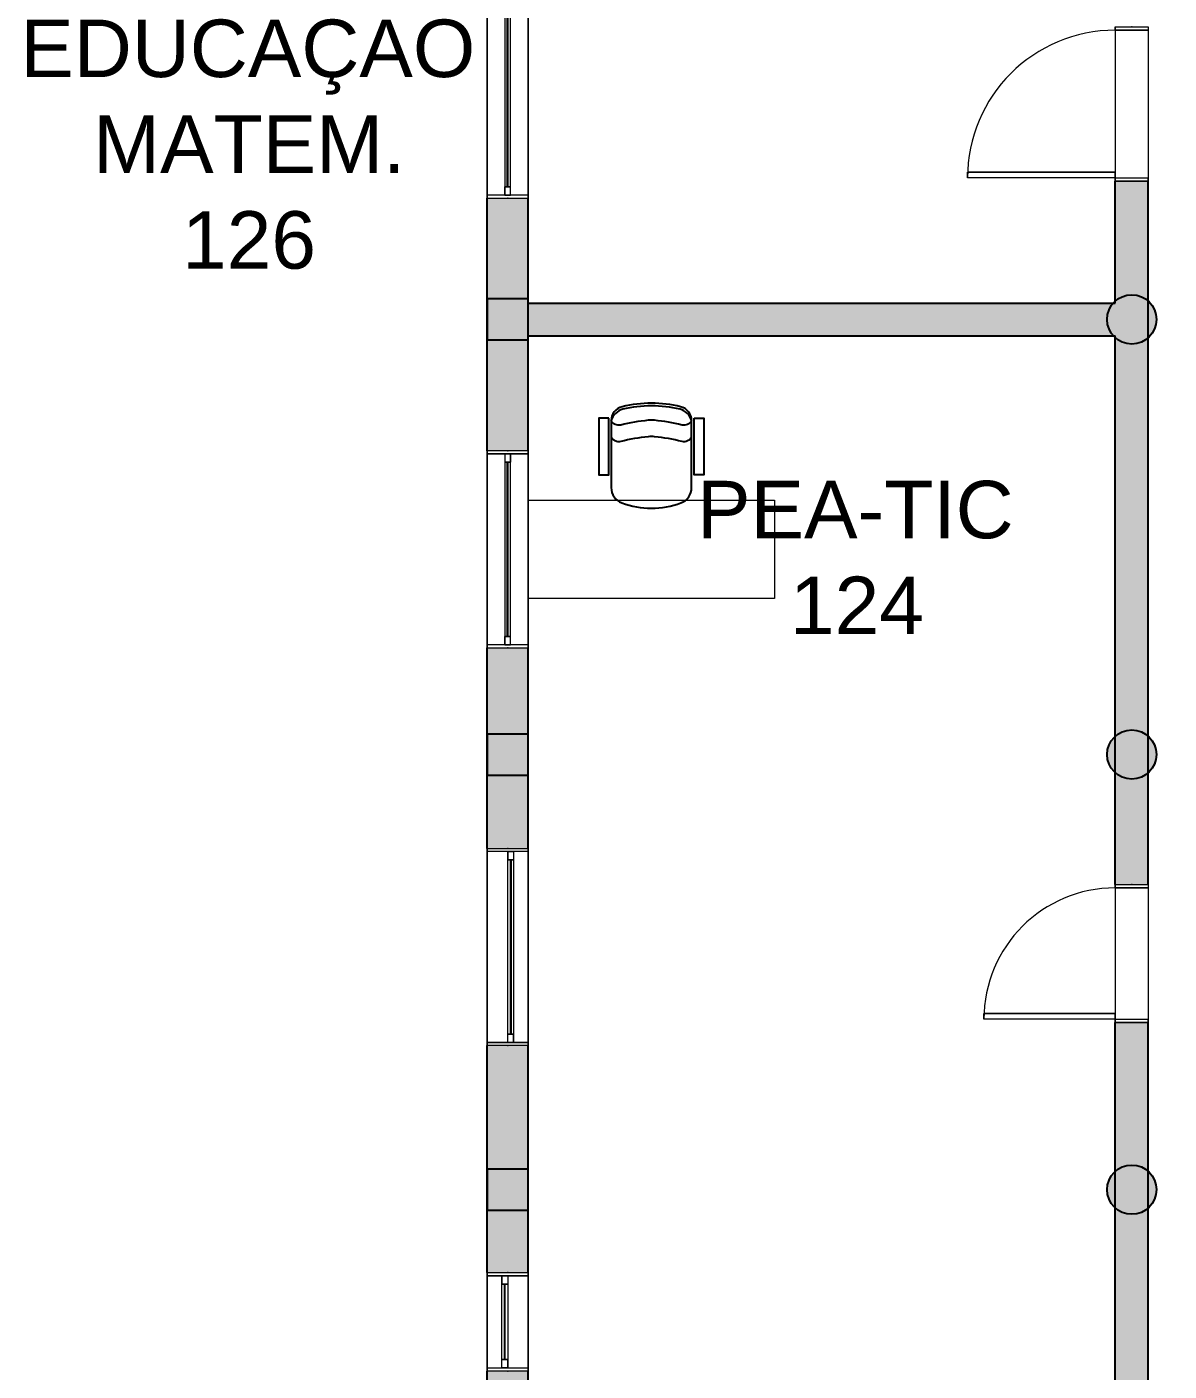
# Model space of a CAD drawing. Header units: metres. Extents: x 512 to 829, y -209 to 245.
# Drawn here: x 681.45 to 688.4, y -95.08 to -86.89 of the extents above; entities that cross this region are included whole.
import ezdxf

# ---------------------------------------------------------------- set-up
doc = ezdxf.new("R2010")
doc.units = ezdxf.units.M
doc.header["$LTSCALE"] = 0.508
doc.set_wipeout_variables(frame=1)
doc.header["$PDSIZE"] = -2
for name, color, linetype, lineweight in [('AMB-NOVOS', 10, 'Continuous', 15), ('None', 7, 'Continuous', 5), ('NãoImprimir', 7, 'Continuous', 5), ('Peitoris', 2, 'Continuous', 5), ('Telhado-Princ', 7, 'Continuous', 5)]:
    doc.layers.add(name, color=color, linetype=linetype, lineweight=lineweight)
doc.layers.add('ARQ-MOB', color=250, linetype='Continuous')
doc.layers.add('ARQ-MOB-CAD', color=250, linetype='Continuous')

# ---------------------------------------------------------------- blocks, each defined once
blk = doc.blocks.new('Grupo-6429')
at = {"layer": 'None', "color": 7, "linetype": 'Continuous', "lineweight": 5}
for p, q in [((-0.42, 0.1), (-0.42, -0.1)), ((0.42, 0.1), (0.42, -0.1))]:
    blk.add_line(p, q, dxfattribs=at)
blk = doc.blocks.new('Grupo-6430')
at = {"layer": 'None', "color": 7, "linetype": 'Continuous', "lineweight": 5}
for points in [[(-0.42, 0.1), (-0.4, 0.1), (-0.4, -0.1), (-0.42, -0.1)], [(0.4, 0.1), (0.42, 0.1), (0.42, -0.1), (0.4, -0.1)]]:
    blk.add_lwpolyline(points, close=True, dxfattribs=at)
blk = doc.blocks.new('Grupo-6431')
at = {"layer": 'None', "color": 7, "linetype": 'Continuous', "lineweight": 5}
for p, q in [((-0.42, 0.1), (-0.4, 0.1)), ((-0.4, 0.1), (-0.4, -0.1)), ((0.42, 0.1), (0.4, 0.1)), ((0.4, 0.1), (0.4, -0.1)), ((-0.42, -0.1), (-0.4, -0.1)), ((0.42, -0.1), (0.4, -0.1))]:
    blk.add_line(p, q, dxfattribs=at)
at = {"layer": 'None', "color": 7}
for name in ['Grupo-6429', 'Grupo-6430']:
    blk.add_blockref(name, (0, 0), dxfattribs=at)
blk = doc.blocks.new('Grupo-6432')
at = {"layer": 'None', "color": 7, "linetype": 'Continuous', "lineweight": 5}
blk.add_arc((-0.4, 0.1), 0.8, 0, 90, dxfattribs=at)
blk = doc.blocks.new('Grupo-6433')
at = {"layer": 'None', "color": 7, "linetype": 'Continuous', "lineweight": 5}
blk.add_lwpolyline([(-0.4, 0.1), (-0.4, 0.9), (-0.365, 0.9), (-0.365, 0.1)], close=True, dxfattribs=at)
blk = doc.blocks.new('Grupo-6434')
at = {"layer": 'None', "color": 7, "linetype": 'Continuous', "lineweight": 5}
for p, q in [((-0.4, 0.1), (-0.4, 0.9)), ((-0.4, 0.9), (-0.365, 0.9)), ((-0.365, 0.1), (-0.365, 0.9)), ((-0.4, 0.1), (-0.365, 0.1))]:
    blk.add_line(p, q, dxfattribs=at)
at = {"layer": 'None', "color": 7}
blk.add_blockref('Grupo-6433', (0, 0), dxfattribs=at)
blk = doc.blocks.new('Grupo-6435')
at = {"layer": 'Peitoris', "color": 7}
blk.add_blockref('Grupo-6434', (0, 0), dxfattribs=at)
blk = doc.blocks.new('Grupo-6436')
at = {"layer": 'None', "color": 7, "linetype": 'Continuous', "lineweight": 5}
for p, q in [((0.42, 0.1), (-0.42, 0.1)), ((0.42, -0.1), (-0.42, -0.1))]:
    blk.add_line(p, q, dxfattribs=at)
blk = doc.blocks.new('Door (2D)-251')
at = {"layer": 'NãoImprimir', "color": 7, "linetype": 'Continuous', "lineweight": 5}
for p in [(-0.42, 0), (0.42, 0)]:
    blk.add_point(p, dxfattribs=at)
at = {"layer": 'None', "color": 7}
for name in ['Grupo-6435', 'Grupo-6431']:
    blk.add_blockref(name, (0, 0), dxfattribs=at)
at = {"layer": 'Peitoris', "color": 7}
blk.add_blockref('Grupo-6432', (0, 0), dxfattribs=at)
at = {"layer": 'Telhado-Princ', "color": 7}
blk.add_blockref('Grupo-6436', (0, 0), dxfattribs=at)
blk = doc.blocks.new('Grupo-6453')
at = {"layer": 'None', "color": 7, "linetype": 'Continuous', "lineweight": 5}
for p, q in [((-0.47, 0.1), (-0.47, -0.1)), ((0.47, 0.1), (0.47, -0.1))]:
    blk.add_line(p, q, dxfattribs=at)
blk = doc.blocks.new('Grupo-6454')
at = {"layer": 'None', "color": 7, "linetype": 'Continuous', "lineweight": 5}
for points in [[(-0.47, 0.1), (-0.45, 0.1), (-0.45, -0.1), (-0.47, -0.1)], [(0.45, 0.1), (0.47, 0.1), (0.47, -0.1), (0.45, -0.1)]]:
    blk.add_lwpolyline(points, close=True, dxfattribs=at)
blk = doc.blocks.new('Grupo-6455')
at = {"layer": 'None', "color": 7, "linetype": 'Continuous', "lineweight": 5}
for p, q in [((-0.47, 0.1), (-0.45, 0.1)), ((-0.45, 0.1), (-0.45, -0.1)), ((0.47, 0.1), (0.45, 0.1)), ((0.45, 0.1), (0.45, -0.1)), ((-0.47, -0.1), (-0.45, -0.1)), ((0.47, -0.1), (0.45, -0.1))]:
    blk.add_line(p, q, dxfattribs=at)
at = {"layer": 'None', "color": 7}
for name in ['Grupo-6453', 'Grupo-6454']:
    blk.add_blockref(name, (0, 0), dxfattribs=at)
blk = doc.blocks.new('Grupo-6456')
at = {"layer": 'None', "color": 7, "linetype": 'Continuous', "lineweight": 5}
blk.add_arc((-0.45, 0.1), 0.9, 0, 90, dxfattribs=at)
blk = doc.blocks.new('Grupo-6457')
at = {"layer": 'None', "color": 7, "linetype": 'Continuous', "lineweight": 5}
blk.add_lwpolyline([(-0.45, 0.1), (-0.45, 1), (-0.415, 1), (-0.415, 0.1)], close=True, dxfattribs=at)
blk = doc.blocks.new('Grupo-6458')
at = {"layer": 'None', "color": 7, "linetype": 'Continuous', "lineweight": 5}
for p, q in [((-0.45, 0.1), (-0.45, 1)), ((-0.45, 1), (-0.415, 1)), ((-0.415, 0.1), (-0.415, 1)), ((-0.45, 0.1), (-0.415, 0.1))]:
    blk.add_line(p, q, dxfattribs=at)
at = {"layer": 'None', "color": 7}
blk.add_blockref('Grupo-6457', (0, 0), dxfattribs=at)
blk = doc.blocks.new('Grupo-6459')
at = {"layer": 'Peitoris', "color": 7}
blk.add_blockref('Grupo-6458', (0, 0), dxfattribs=at)
blk = doc.blocks.new('Grupo-6460')
at = {"layer": 'None', "color": 7, "linetype": 'Continuous', "lineweight": 5}
for p, q in [((0.47, 0.1), (-0.47, 0.1)), ((0.47, -0.1), (-0.47, -0.1))]:
    blk.add_line(p, q, dxfattribs=at)
blk = doc.blocks.new('Door (2D)-254')
at = {"layer": 'NãoImprimir', "color": 7, "linetype": 'Continuous', "lineweight": 5}
for p in [(-0.47, 0), (0.47, 0)]:
    blk.add_point(p, dxfattribs=at)
at = {"layer": 'None', "color": 7}
for name in ['Grupo-6459', 'Grupo-6455']:
    blk.add_blockref(name, (0, 0), dxfattribs=at)
at = {"layer": 'Peitoris', "color": 7}
blk.add_blockref('Grupo-6456', (0, 0), dxfattribs=at)
at = {"layer": 'Telhado-Princ', "color": 7}
blk.add_blockref('Grupo-6460', (0, 0), dxfattribs=at)
blk = doc.blocks.new('Grupo-6605')
at = {"layer": 'None', "color": 7, "linetype": 'Continuous', "lineweight": 5}
for points in [[(-0.3, 0.125), (-0.28095, 0.125), (-0.28095, -0.125), (-0.3, -0.125)], [(0.28095, 0.125), (0.3, 0.125), (0.3, -0.125), (0.28095, -0.125)]]:
    blk.add_lwpolyline(points, close=True, dxfattribs=at)
blk = doc.blocks.new('Grupo-6606')
at = {"layer": 'None', "color": 7, "linetype": 'Continuous', "lineweight": 5}
for p, q in [((-0.3, 0.125), (-0.28095, 0.125)), ((-0.28095, 0.125), (-0.28095, -0.125)), ((0.3, 0.125), (0.28095, 0.125)), ((0.28095, 0.125), (0.28095, -0.125)), ((-0.3, -0.125), (-0.28095, -0.125)), ((0.3, -0.125), (0.28095, -0.125))]:
    blk.add_line(p, q, dxfattribs=at)
at = {"layer": 'None', "color": 7}
blk.add_blockref('Grupo-6605', (0, 0), dxfattribs=at)
blk = doc.blocks.new('Grupo-6607')
at = {"layer": 'None', "color": 7, "linetype": 'Continuous', "lineweight": 5}
for p, q in [((-0.28095, 0.034925), (-0.28095, 0)), ((0.28095, 0.034925), (0.28095, 0))]:
    blk.add_line(p, q, dxfattribs=at)
blk = doc.blocks.new('Grupo-6608')
at = {"layer": 'None', "color": 7, "linetype": 'Continuous', "lineweight": 5}
for points in [[(-0.28095, 0.034925), (-0.23015, 0.034925), (-0.23015, 0), (-0.28095, 0)], [(0.23015, 0.034925), (0.28095, 0.034925), (0.28095, 0), (0.23015, 0)]]:
    blk.add_lwpolyline(points, close=True, dxfattribs=at)
blk = doc.blocks.new('Grupo-6609')
at = {"layer": 'None', "color": 7, "linetype": 'Continuous', "lineweight": 5}
for p, q in [((-0.28095, 0.034925), (-0.23015, 0.034925)), ((-0.28095, 0), (-0.23015, 0)), ((-0.23015, 0.034925), (-0.23015, 0)), ((0.28095, 0.034925), (0.23015, 0.034925)), ((0.23015, 0.034925), (0.23015, 0)), ((0.28095, 0), (0.23015, 0))]:
    blk.add_line(p, q, dxfattribs=at)
blk.add_lwpolyline([(-0.23015, 0.034925), (0.23015, 0.034925), (0.23015, 0), (-0.23015, 0)], close=True, dxfattribs=at)
at = {"layer": 'None', "color": 7}
for name in ['Grupo-6607', 'Grupo-6608']:
    blk.add_blockref(name, (0, 0), dxfattribs=at)
blk = doc.blocks.new('Grupo-6611')
at = {"layer": 'None', "color": 7, "linetype": 'Continuous', "lineweight": 25}
for p, q in [((-0.2301, 0.0181), (0.2301, 0.0181)), ((-0.2301, 0.0168), (0.2301, 0.0168))]:
    blk.add_line(p, q, dxfattribs=at)
blk = doc.blocks.new('Grupo-6612')
at = {"layer": 'None', "color": 7, "linetype": 'Continuous', "lineweight": 20}
for p, q in [((0.3, 0.125), (-0.3, 0.125)), ((0.3, -0.125), (-0.3, -0.125))]:
    blk.add_line(p, q, dxfattribs=at)
blk = doc.blocks.new('Window (2D)-516')
at = {"color": 7, "linetype": 'Continuous', "lineweight": 5}
blk.add_wipeout([(-0.3, 0.125), (0.3, 0.125), (0.3, -0.125), (-0.3, -0.125)], dxfattribs=at).dxf.layer = 'None'
at = {"layer": 'None', "color": 7, "linetype": 'Continuous', "lineweight": 5}
for p, q in [((-0.3, 0.125), (0.3, 0.125)), ((-0.3, -0.125), (0.3, -0.125))]:
    blk.add_line(p, q, dxfattribs=at)
at = {"layer": 'NãoImprimir', "linetype": 'Continuous'}
for p in [(-0.3, 0), (0.3, 0)]:
    blk.add_point(p, dxfattribs=at)
at = {"layer": 'None', "color": 7}
blk.add_blockref('Grupo-6606', (0, 0), dxfattribs=at)
at = {"layer": 'Peitoris'}
for name in ['Grupo-6609', 'Grupo-6611']:
    blk.add_blockref(name, (0, 0), dxfattribs=at)
at = {"layer": 'Telhado-Princ'}
blk.add_blockref('Grupo-6612', (0, 0), dxfattribs=at)
blk = doc.blocks.new('Grupo-6613')
at = {"layer": 'None', "color": 7, "linetype": 'Continuous', "lineweight": 5}
for points in [[(-0.6, 0.125), (-0.58095, 0.125), (-0.58095, -0.125), (-0.6, -0.125)], [(0.58095, 0.125), (0.6, 0.125), (0.6, -0.125), (0.58095, -0.125)]]:
    blk.add_lwpolyline(points, close=True, dxfattribs=at)
blk = doc.blocks.new('Grupo-6614')
at = {"layer": 'None', "color": 7, "linetype": 'Continuous', "lineweight": 5}
for p, q in [((-0.6, 0.125), (-0.58095, 0.125)), ((-0.58095, 0.125), (-0.58095, -0.125)), ((0.6, 0.125), (0.58095, 0.125)), ((0.58095, 0.125), (0.58095, -0.125)), ((-0.6, -0.125), (-0.58095, -0.125)), ((0.6, -0.125), (0.58095, -0.125))]:
    blk.add_line(p, q, dxfattribs=at)
at = {"layer": 'None', "color": 7}
blk.add_blockref('Grupo-6613', (0, 0), dxfattribs=at)
blk = doc.blocks.new('Grupo-6615')
at = {"layer": 'None', "color": 7, "linetype": 'Continuous', "lineweight": 5}
for p, q in [((-0.58095, 0.034925), (-0.58095, 0)), ((0.58095, 0.034925), (0.58095, 0))]:
    blk.add_line(p, q, dxfattribs=at)
blk = doc.blocks.new('Grupo-6616')
at = {"layer": 'None', "color": 7, "linetype": 'Continuous', "lineweight": 5}
for points in [[(-0.58095, 0.034925), (-0.53015, 0.034925), (-0.53015, 0), (-0.58095, 0)], [(0.53015, 0.034925), (0.58095, 0.034925), (0.58095, 0), (0.53015, 0)]]:
    blk.add_lwpolyline(points, close=True, dxfattribs=at)
blk = doc.blocks.new('Grupo-6617')
at = {"layer": 'None', "color": 7, "linetype": 'Continuous', "lineweight": 5}
for p, q in [((-0.58095, 0.034925), (-0.53015, 0.034925)), ((-0.58095, 0), (-0.53015, 0)), ((-0.53015, 0.034925), (-0.53015, 0)), ((0.58095, 0.034925), (0.53015, 0.034925)), ((0.53015, 0.034925), (0.53015, 0)), ((0.58095, 0), (0.53015, 0))]:
    blk.add_line(p, q, dxfattribs=at)
blk.add_lwpolyline([(-0.53015, 0.034925), (0.53015, 0.034925), (0.53015, 0), (-0.53015, 0)], close=True, dxfattribs=at)
at = {"layer": 'None', "color": 7}
for name in ['Grupo-6615', 'Grupo-6616']:
    blk.add_blockref(name, (0, 0), dxfattribs=at)
blk = doc.blocks.new('Grupo-6619')
at = {"layer": 'None', "color": 7, "linetype": 'Continuous', "lineweight": 25}
for p, q in [((-0.5302, 0.0181), (0.5302, 0.0181)), ((-0.5302, 0.0168), (0.5302, 0.0168))]:
    blk.add_line(p, q, dxfattribs=at)
blk = doc.blocks.new('Grupo-6620')
at = {"layer": 'None', "color": 7, "linetype": 'Continuous', "lineweight": 20}
for p, q in [((0.6, 0.125), (-0.6, 0.125)), ((0.6, -0.125), (-0.6, -0.125))]:
    blk.add_line(p, q, dxfattribs=at)
blk = doc.blocks.new('Window (2D)-517')
at = {"color": 7, "linetype": 'Continuous', "lineweight": 5}
blk.add_wipeout([(-0.6, 0.125), (0.6, 0.125), (0.6, -0.125), (-0.6, -0.125)], dxfattribs=at).dxf.layer = 'None'
at = {"layer": 'None', "color": 7, "linetype": 'Continuous', "lineweight": 5}
for p, q in [((-0.6, 0.125), (0.6, 0.125)), ((-0.6, -0.125), (0.6, -0.125))]:
    blk.add_line(p, q, dxfattribs=at)
at = {"layer": 'NãoImprimir', "linetype": 'Continuous'}
for p in [(-0.6, 0), (0.6, 0)]:
    blk.add_point(p, dxfattribs=at)
at = {"layer": 'None', "color": 7}
blk.add_blockref('Grupo-6614', (0, 0), dxfattribs=at)
at = {"layer": 'Peitoris'}
for name in ['Grupo-6617', 'Grupo-6619']:
    blk.add_blockref(name, (0, 0), dxfattribs=at)
at = {"layer": 'Telhado-Princ'}
blk.add_blockref('Grupo-6620', (0, 0), dxfattribs=at)
blk = doc.blocks.new('Grupo-6621')
at = {"layer": 'None', "color": 7, "linetype": 'Continuous', "lineweight": 5}
for points in [[(-0.6, 0.125), (-0.58095, 0.125), (-0.58095, -0.125), (-0.6, -0.125)], [(0.58095, 0.125), (0.6, 0.125), (0.6, -0.125), (0.58095, -0.125)]]:
    blk.add_lwpolyline(points, close=True, dxfattribs=at)
blk = doc.blocks.new('Grupo-6622')
at = {"layer": 'None', "color": 7, "linetype": 'Continuous', "lineweight": 5}
for p, q in [((-0.6, 0.125), (-0.58095, 0.125)), ((-0.58095, 0.125), (-0.58095, -0.125)), ((0.6, 0.125), (0.58095, 0.125)), ((0.58095, 0.125), (0.58095, -0.125)), ((-0.6, -0.125), (-0.58095, -0.125)), ((0.6, -0.125), (0.58095, -0.125))]:
    blk.add_line(p, q, dxfattribs=at)
at = {"layer": 'None', "color": 7}
blk.add_blockref('Grupo-6621', (0, 0), dxfattribs=at)
blk = doc.blocks.new('Grupo-6623')
at = {"layer": 'None', "color": 7, "linetype": 'Continuous', "lineweight": 5}
for p, q in [((-0.5809, 0.0175), (-0.5809, -0.0175)), ((0.5809, 0.0175), (0.5809, -0.0175))]:
    blk.add_line(p, q, dxfattribs=at)
blk = doc.blocks.new('Grupo-6624')
at = {"layer": 'None', "color": 7, "linetype": 'Continuous', "lineweight": 5}
for points in [[(-0.5809, 0.0175), (-0.5302, 0.0175), (-0.5302, -0.0175), (-0.5809, -0.0175)], [(0.5302, 0.0175), (0.5809, 0.0175), (0.5809, -0.0175), (0.5302, -0.0175)]]:
    blk.add_lwpolyline(points, close=True, dxfattribs=at)
blk = doc.blocks.new('Grupo-6625')
at = {"layer": 'None', "color": 7, "linetype": 'Continuous', "lineweight": 5}
for p, q in [((-0.5809, 0.0175), (-0.5302, 0.0175)), ((-0.5302, 0.0175), (-0.5302, -0.0175)), ((0.5809, 0.0175), (0.5302, 0.0175)), ((0.5302, 0.0175), (0.5302, -0.0175)), ((-0.5809, -0.0175), (-0.5302, -0.0175)), ((0.5809, -0.0175), (0.5302, -0.0175))]:
    blk.add_line(p, q, dxfattribs=at)
blk.add_lwpolyline([(-0.5302, 0.0175), (0.5302, 0.0175), (0.5302, -0.0175), (-0.5302, -0.0175)], close=True, dxfattribs=at)
at = {"layer": 'None', "color": 7}
for name in ['Grupo-6623', 'Grupo-6624']:
    blk.add_blockref(name, (0, 0), dxfattribs=at)
blk = doc.blocks.new('Grupo-6627')
at = {"layer": 'None', "color": 7, "linetype": 'Continuous', "lineweight": 25}
for p, q in [((-0.53015, 0.000635), (0.53015, 0.000635)), ((-0.53015, -0.000635), (0.53015, -0.000635))]:
    blk.add_line(p, q, dxfattribs=at)
blk = doc.blocks.new('Grupo-6628')
at = {"layer": 'None', "color": 7, "linetype": 'Continuous', "lineweight": 20}
for p, q in [((0.6, 0.125), (-0.6, 0.125)), ((0.6, -0.125), (-0.6, -0.125))]:
    blk.add_line(p, q, dxfattribs=at)
blk = doc.blocks.new('Window (2D)-518')
at = {"color": 7, "linetype": 'Continuous', "lineweight": 5}
blk.add_wipeout([(-0.6, 0.125), (0.6, 0.125), (0.6, -0.125), (-0.6, -0.125)], dxfattribs=at).dxf.layer = 'None'
at = {"layer": 'None', "color": 7, "linetype": 'Continuous', "lineweight": 5}
for p, q in [((-0.6, 0.125), (0.6, 0.125)), ((-0.6, -0.125), (0.6, -0.125))]:
    blk.add_line(p, q, dxfattribs=at)
at = {"layer": 'NãoImprimir', "linetype": 'Continuous'}
for p in [(-0.6, 0), (0.6, 0)]:
    blk.add_point(p, dxfattribs=at)
at = {"layer": 'None', "color": 7}
blk.add_blockref('Grupo-6622', (0, 0), dxfattribs=at)
at = {"layer": 'Peitoris'}
for name in ['Grupo-6625', 'Grupo-6627']:
    blk.add_blockref(name, (0, 0), dxfattribs=at)
at = {"layer": 'Telhado-Princ'}
blk.add_blockref('Grupo-6628', (0, 0), dxfattribs=at)
blk = doc.blocks.new('Grupo-6653')
at = {"layer": 'None', "color": 7, "linetype": 'Continuous', "lineweight": 5}
for points in [[(-0.6, 0.125), (-0.58095, 0.125), (-0.58095, -0.125), (-0.6, -0.125)], [(0.58095, 0.125), (0.6, 0.125), (0.6, -0.125), (0.58095, -0.125)]]:
    blk.add_lwpolyline(points, close=True, dxfattribs=at)
blk = doc.blocks.new('Grupo-6654')
at = {"layer": 'None', "color": 7, "linetype": 'Continuous', "lineweight": 5}
for p, q in [((-0.6, 0.125), (-0.58095, 0.125)), ((-0.58095, 0.125), (-0.58095, -0.125)), ((0.6, 0.125), (0.58095, 0.125)), ((0.58095, 0.125), (0.58095, -0.125)), ((-0.6, -0.125), (-0.58095, -0.125)), ((0.6, -0.125), (0.58095, -0.125))]:
    blk.add_line(p, q, dxfattribs=at)
at = {"layer": 'None', "color": 7}
blk.add_blockref('Grupo-6653', (0, 0), dxfattribs=at)
blk = doc.blocks.new('Grupo-6655')
at = {"layer": 'None', "color": 7, "linetype": 'Continuous', "lineweight": 5}
for p, q in [((-0.5809, 0.0175), (-0.5809, -0.0175)), ((0.5809, 0.0175), (0.5809, -0.0175))]:
    blk.add_line(p, q, dxfattribs=at)
blk = doc.blocks.new('Grupo-6656')
at = {"layer": 'None', "color": 7, "linetype": 'Continuous', "lineweight": 5}
for points in [[(-0.5809, 0.0175), (-0.5302, 0.0175), (-0.5302, -0.0175), (-0.5809, -0.0175)], [(0.5302, 0.0175), (0.5809, 0.0175), (0.5809, -0.0175), (0.5302, -0.0175)]]:
    blk.add_lwpolyline(points, close=True, dxfattribs=at)
blk = doc.blocks.new('Grupo-6657')
at = {"layer": 'None', "color": 7, "linetype": 'Continuous', "lineweight": 5}
for p, q in [((-0.5809, 0.0175), (-0.5302, 0.0175)), ((-0.5302, 0.0175), (-0.5302, -0.0175)), ((0.5809, 0.0175), (0.5302, 0.0175)), ((0.5302, 0.0175), (0.5302, -0.0175)), ((-0.5809, -0.0175), (-0.5302, -0.0175)), ((0.5809, -0.0175), (0.5302, -0.0175))]:
    blk.add_line(p, q, dxfattribs=at)
blk.add_lwpolyline([(-0.5302, 0.0175), (0.5302, 0.0175), (0.5302, -0.0175), (-0.5302, -0.0175)], close=True, dxfattribs=at)
at = {"layer": 'None', "color": 7}
for name in ['Grupo-6655', 'Grupo-6656']:
    blk.add_blockref(name, (0, 0), dxfattribs=at)
blk = doc.blocks.new('Grupo-6659')
at = {"layer": 'None', "color": 7, "linetype": 'Continuous', "lineweight": 25}
for p, q in [((-0.53015, 0.000635), (0.53015, 0.000635)), ((-0.53015, -0.000635), (0.53015, -0.000635))]:
    blk.add_line(p, q, dxfattribs=at)
blk = doc.blocks.new('Grupo-6660')
at = {"layer": 'None', "color": 7, "linetype": 'Continuous', "lineweight": 20}
for p, q in [((0.6, 0.125), (-0.6, 0.125)), ((0.6, -0.125), (-0.6, -0.125))]:
    blk.add_line(p, q, dxfattribs=at)
blk = doc.blocks.new('Window (2D)-522')
at = {"color": 7, "linetype": 'Continuous', "lineweight": 5}
blk.add_wipeout([(-0.6, 0.125), (0.6, 0.125), (0.6, -0.125), (-0.6, -0.125)], dxfattribs=at).dxf.layer = 'None'
at = {"layer": 'None', "color": 7, "linetype": 'Continuous', "lineweight": 5}
for p, q in [((-0.6, 0.125), (0.6, 0.125)), ((-0.6, -0.125), (0.6, -0.125))]:
    blk.add_line(p, q, dxfattribs=at)
at = {"layer": 'NãoImprimir', "linetype": 'Continuous'}
for p in [(-0.6, 0), (0.6, 0)]:
    blk.add_point(p, dxfattribs=at)
at = {"layer": 'None', "color": 7}
blk.add_blockref('Grupo-6654', (0, 0), dxfattribs=at)
at = {"layer": 'Peitoris'}
for name in ['Grupo-6657', 'Grupo-6659']:
    blk.add_blockref(name, (0, 0), dxfattribs=at)
at = {"layer": 'Telhado-Princ'}
blk.add_blockref('Grupo-6660', (0, 0), dxfattribs=at)
blk = doc.blocks.new('Grupo-6785')
at = {"layer": 'None', "linetype": 'Continuous', "lineweight": 0}
for points in [[(-25.2751, 4.7869), (-25.2751, 4.5369), (-25.0251, 4.5369), (-25.0251, 4.7869)], [(-15.5751, 4.7869), (-15.5751, 4.5369), (-15.3251, 4.5369), (-15.3251, 4.7869)]]:
    blk.add_hatch(color=255, dxfattribs=at).paths.add_polyline_path(points)
h = blk.add_hatch(color=255, dxfattribs=at)
edge = h.paths.add_edge_path()
edge.add_arc((-21.3501, 4.6619), 0.15, 0, 360, ccw=False)
h = blk.add_hatch(color=255, dxfattribs=at)
edge = h.paths.add_edge_path()
edge.add_arc((-19.2501, 4.6619), 0.15, 0, 360, ccw=False)
at = {"layer": 'None', "color": 7, "linetype": 'Continuous', "lineweight": 25}
for points in [[(-25.2751, 4.7869), (-25.2751, 4.5369), (-25.0251, 4.5369), (-25.0251, 4.7869)], [(-15.5751, 4.7869), (-15.5751, 4.5369), (-15.3251, 4.5369), (-15.3251, 4.7869)]]:
    blk.add_lwpolyline(points, close=True, dxfattribs=at)
for centre in [(-21.3501, 4.6619), (-19.2501, 4.6619)]:
    blk.add_circle(centre, 0.15, dxfattribs=at)
blk = doc.blocks.new('Grupo-6786')
at = {"layer": 'None', "linetype": 'Continuous', "lineweight": 0}
h = blk.add_hatch(color=255, dxfattribs=at)
edge = h.paths.add_edge_path()
edge.add_arc((-21.3501, 7.3119), 0.15, 0, 360, ccw=False)
h = blk.add_hatch(color=255, dxfattribs=at)
edge = h.paths.add_edge_path()
edge.add_arc((-19.2501, 7.3119), 0.15, 0, 360, ccw=False)
for points in [[(-25.2751, 7.4369), (-25.2751, 7.1869), (-25.0251, 7.1869), (-25.0251, 7.4369)], [(-15.5751, 7.4369), (-15.5751, 7.1869), (-15.3251, 7.1869), (-15.3251, 7.4369)]]:
    blk.add_hatch(color=255, dxfattribs=at).paths.add_polyline_path(points)
at = {"layer": 'None', "color": 7, "linetype": 'Continuous', "lineweight": 25}
for points in [[(-25.2751, 7.4369), (-25.2751, 7.1869), (-25.0251, 7.1869), (-25.0251, 7.4369)], [(-15.5751, 7.4369), (-15.5751, 7.1869), (-15.3251, 7.1869), (-15.3251, 7.4369)]]:
    blk.add_lwpolyline(points, close=True, dxfattribs=at)
for centre in [(-21.3501, 7.3119), (-19.2501, 7.3119)]:
    blk.add_circle(centre, 0.15, dxfattribs=at)
blk = doc.blocks.new('Grupo-6787')
at = {"layer": 'None', "linetype": 'Continuous', "lineweight": 0}
for points in [[(-25.2751, 10.0869), (-25.2751, 9.8369), (-25.0251, 9.8369), (-25.0251, 10.0869)], [(-15.5751, 10.0869), (-15.5751, 9.8369), (-15.3251, 9.8369), (-15.3251, 10.0869)]]:
    blk.add_hatch(color=255, dxfattribs=at).paths.add_polyline_path(points)
h = blk.add_hatch(color=255, dxfattribs=at)
edge = h.paths.add_edge_path()
edge.add_arc((-21.3501, 9.9619), 0.15, 0, 360, ccw=False)
h = blk.add_hatch(color=255, dxfattribs=at)
edge = h.paths.add_edge_path()
edge.add_arc((-19.2501, 9.9619), 0.15, 0, 360, ccw=False)
at = {"layer": 'None', "color": 7, "linetype": 'Continuous', "lineweight": 25}
for points in [[(-25.2751, 10.0869), (-25.2751, 9.8369), (-25.0251, 9.8369), (-25.0251, 10.0869)], [(-15.5751, 10.0869), (-15.5751, 9.8369), (-15.3251, 9.8369), (-15.3251, 10.0869)]]:
    blk.add_lwpolyline(points, close=True, dxfattribs=at)
for centre in [(-21.3501, 9.9619), (-19.2501, 9.9619)]:
    blk.add_circle(centre, 0.15, dxfattribs=at)
blk = doc.blocks.new('Grupo-6793')
at = {"layer": 'None', "color": 7}
for name in ['Grupo-6787', 'Grupo-6786', 'Grupo-6785']:
    blk.add_blockref(name, (0, 0), dxfattribs=at)
blk = doc.blocks.new('35S66S7401')
at = {"layer": 'ARQ-MOB-CAD'}
blk.add_lwpolyline([(-0.1801, 0.0827, 0.181476), (0.1801, 0.0827, 0.312558), (0.245, 0.1763), (0.245, 0.5838, 0.34754), (0.178, 0.6685, 0.059745), (0, 0.69, 0.059745), (-0.178, 0.6685, 0.34754), (-0.245, 0.5838), (-0.245, 0.1763, 0.312558)], format="xyb", close=True, dxfattribs=at)
for points in [[(0.245, 0.5838, 0.272556), (0.1742, 0.6526, 0.059776), (0, 0.6737, 0.059776), (-0.1742, 0.6526, 0.272556), (-0.245, 0.5838, 0.278118)], [(0.245, 0.5838, -0.342833), (0.1863, 0.5565, 0.037263), (0.0196, 0.5856, 0.049093), (-0.0196, 0.5856, 0.037263), (-0.1863, 0.5565, -0.342833), (-0.245, 0.5838)], [(0.245, 0.4836, -0.342833), (0.1863, 0.4564, 0.037263), (0.0196, 0.4854, 0.049093), (-0.0196, 0.4854, 0.037263), (-0.1863, 0.4564, -0.342833), (-0.245, 0.4836)]]:
    blk.add_lwpolyline(points, format="xyb", dxfattribs=at)
for points in [[(-0.26, 0.5994), (-0.32, 0.5994), (-0.32, 0.2544), (-0.26, 0.2544)], [(0.26, 0.5994), (0.32, 0.5994), (0.32, 0.2544), (0.26, 0.2544)]]:
    blk.add_lwpolyline(points, close=True, dxfattribs=at)

msp = doc.modelspace()

# ---------------------------------------------------------------- linework, layer by layer
at = {"layer": 'None', "color": 7, "linetype": 'Continuous', "lineweight": 25}
for p, q in [((688.0729, -88.575), (688.0729, -87.8334)), ((688.2729, -92.1168), (688.2729, -87.8334)), ((684.2479, -89.475), (684.2479, -87.9368)), ((684.4979, -89.475), (684.4979, -87.9368)), ((684.4979, -88.575), (688.0729, -88.575)), ((684.4979, -88.775), (688.0729, -88.775)), ((688.0729, -92.1168), (688.0729, -88.775)), ((684.2479, -91.8968), (684.2479, -90.675)), ((684.4979, -91.225), (684.4979, -90.675)), ((684.4979, -91.8968), (684.4979, -91.425)), ((688.0729, -96.525), (688.0729, -92.9568)), ((688.2729, -96.725), (688.2729, -92.9568)), ((684.2479, -94.48), (684.2479, -93.0968)), ((684.4979, -94.48), (684.4979, -93.0968)), ((684.2479, -95.83), (684.2479, -95.08)), ((684.4979, -95.83), (684.4979, -95.08))]:
    msp.add_line(p, q, dxfattribs=at)
at = {"layer": 'None', "color": 250, "linetype": 'Continuous'}
for points in [[(688.2729, -92.1168), (688.0729, -92.1168), (688.2729, -87.8334), (688.0729, -87.8334)], [(684.4979, -89.475), (684.2479, -89.475), (684.4979, -87.9368), (684.2479, -87.9368)], [(684.4979, -88.775), (684.4979, -88.575), (688.0729, -88.775), (688.0729, -88.575)], [(684.4979, -91.8968), (684.2479, -91.8968), (684.4979, -90.675), (684.2479, -90.675)], [(688.2729, -96.725), (688.0729, -96.525), (688.2729, -92.9568), (688.0729, -92.9568)], [(684.4979, -94.48), (684.2479, -94.48), (684.4979, -93.0968), (684.2479, -93.0968)], [(684.4979, -95.83), (684.2479, -95.83), (684.4979, -95.08), (684.2479, -95.08)]]:
    msp.add_solid(points, dxfattribs=at)

# ---------------------------------------------------------------- block references
at = {"layer": 'None', "color": 7, "rotation": 90}
for name, p in [('Door (2D)-254', (688.1729, -87.3634)), ('Door (2D)-251', (688.1729, -92.5368))]:
    msp.add_blockref(name, p, dxfattribs=at)
at = {"layer": 'None', "linetype": 'Continuous', "lineweight": 0}
msp.add_blockref('35S66S7401', (685.2479, -89.875), dxfattribs=at)

# ---------------------------------------------------------------- texts
at = {"layer": 'AMB-NOVOS', "linetype": 'Continuous', "lineweight": 0, "char_height": 0.35, "attachment_point": 1}
for s, width, insert in [('\\pi0.30805;{\\fArial|b0|i0|c0|p34;COORD. \\P\\pi0.60731;PEPG \\P\\pi-0.10271;EDUCAÇÃO \\P\\pi0.34123;MATEM.\\P\\pi0.88247;126}', 2.505044, (681.5076, -85.6821)), ('\\pi0.42212;{\\fArial|b0|i0|c0|p34;PEA-TIC\\P\\pi0.98854;124}', 2.716002, (685.1031, -89.658))]:
    msp.add_mtext_dynamic_manual_height_columns(s, width=width, gutter_width=1, heights=[0], dxfattribs=dict(at, insert=insert))

# ---------------------------------------------------------------- next in the draw order: block references
at = {"layer": 'None', "color": 7, "xscale": -1, "rotation": 270}
for name, p in [('Window (2D)-518', (684.3729, -87.3368)), ('Window (2D)-522', (684.3729, -90.075))]:
    msp.add_blockref(name, p, dxfattribs=at)
at = {"layer": 'None', "color": 7}
for name, p, rotation in [('Window (2D)-517', (684.3729, -92.4968), 270), ('Window (2D)-516', (684.3729, -94.78), 90)]:
    msp.add_blockref(name, p, dxfattribs=dict(at, rotation=rotation))

# ---------------------------------------------------------------- next in the draw order: linework, layer by layer
at = {"layer": 'ARQ-MOB', "linetype": 'Continuous', "lineweight": 0}
msp.add_lwpolyline([(685.9979, -90.375), (684.4979, -90.375), (684.4979, -89.775), (685.9979, -89.775)], close=True, dxfattribs=at)

# ---------------------------------------------------------------- next in the draw order: block references
at = {"layer": 'None', "color": 7}
msp.add_blockref('Grupo-6793', (709.523, -98.6368), dxfattribs=at)

doc.saveas('drawing.dxf')
